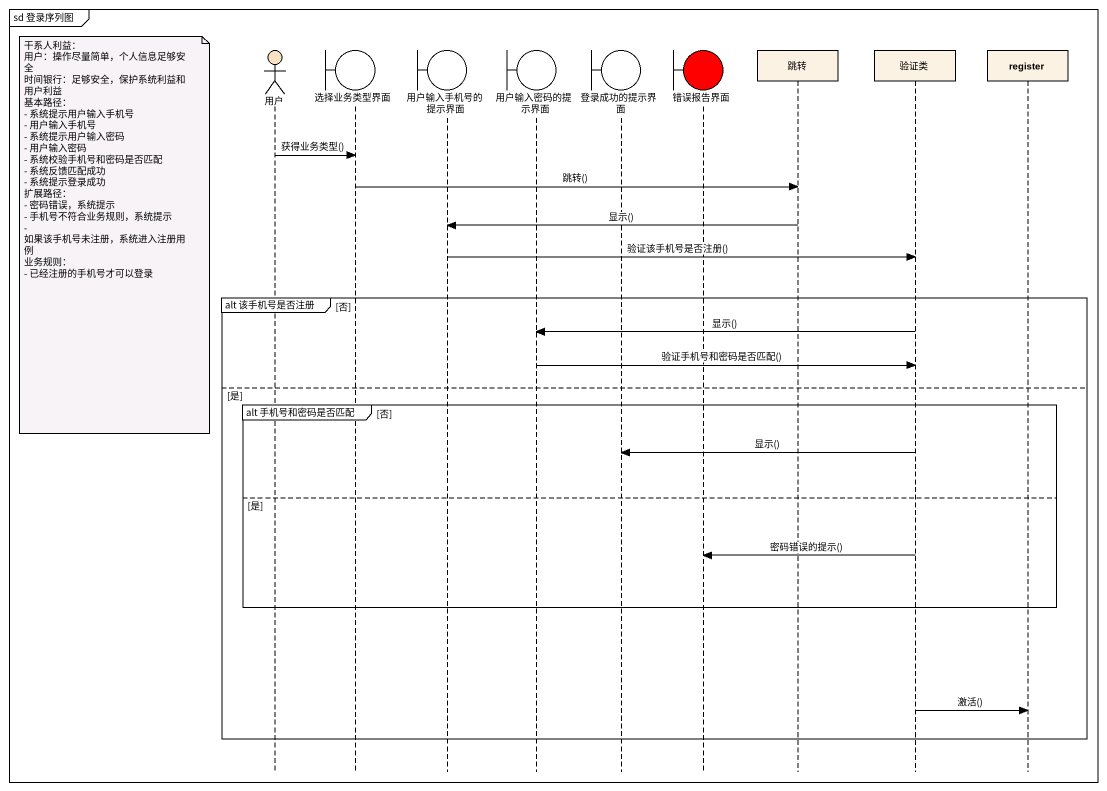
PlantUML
@startuml
mainframe sd 登录序列图
hide footbox
actor 用户 #F8E2C1
boundary 选择业务类型界面
boundary 用户输入手机号的提示界面
boundary 用户输入密码的提示界面
boundary 登录成功的提示界面
boundary 错误报告界面 #FF0000
participant 跳转
participant 验证类
participant register

用户 -> 选择业务类型界面 : 获得业务类型()
选择业务类型界面 -> 跳转 : 跳转()
跳转 -> 用户输入手机号的提示界面 : 显示()
note left of 用户
  干系人利益：
  用户：操作尽量简单，个人信息足够安全
  时间银行：足够安全，保护系统利益和用户利益
  基本路径：
  - 系统提示用户输入手机号
  - 用户输入手机号
  - 系统提示用户输入密码
  - 用户输入密码
  - 系统校验手机号和密码是否匹配
  - 系统反馈匹配成功
  - 系统提示登录成功
  扩展路径：
  - 密码错误，系统提示
  - 手机号不符合业务规则，系统提示
  - 如果该手机号未注册，系统进入注册用例
  业务规则：
  - 已经注册的手机号才可以登录
end note
用户输入手机号的提示界面 -> 验证类 : 验证该手机号是否注册()
group alt 该手机号是否注册 [否]
  验证类 -> 用户输入密码的提示界面 : 显示()
  用户输入密码的提示界面 -> 验证类 : 验证手机号和密码是否匹配()
else 是
  group alt 手机号和密码是否匹配 [否]
    验证类 -> 登录成功的提示界面 : 显示()
  else 是
    验证类 -> 错误报告界面 : 密码错误的提示()
  end
  验证类 -> register : 激活()
end
@enduml
